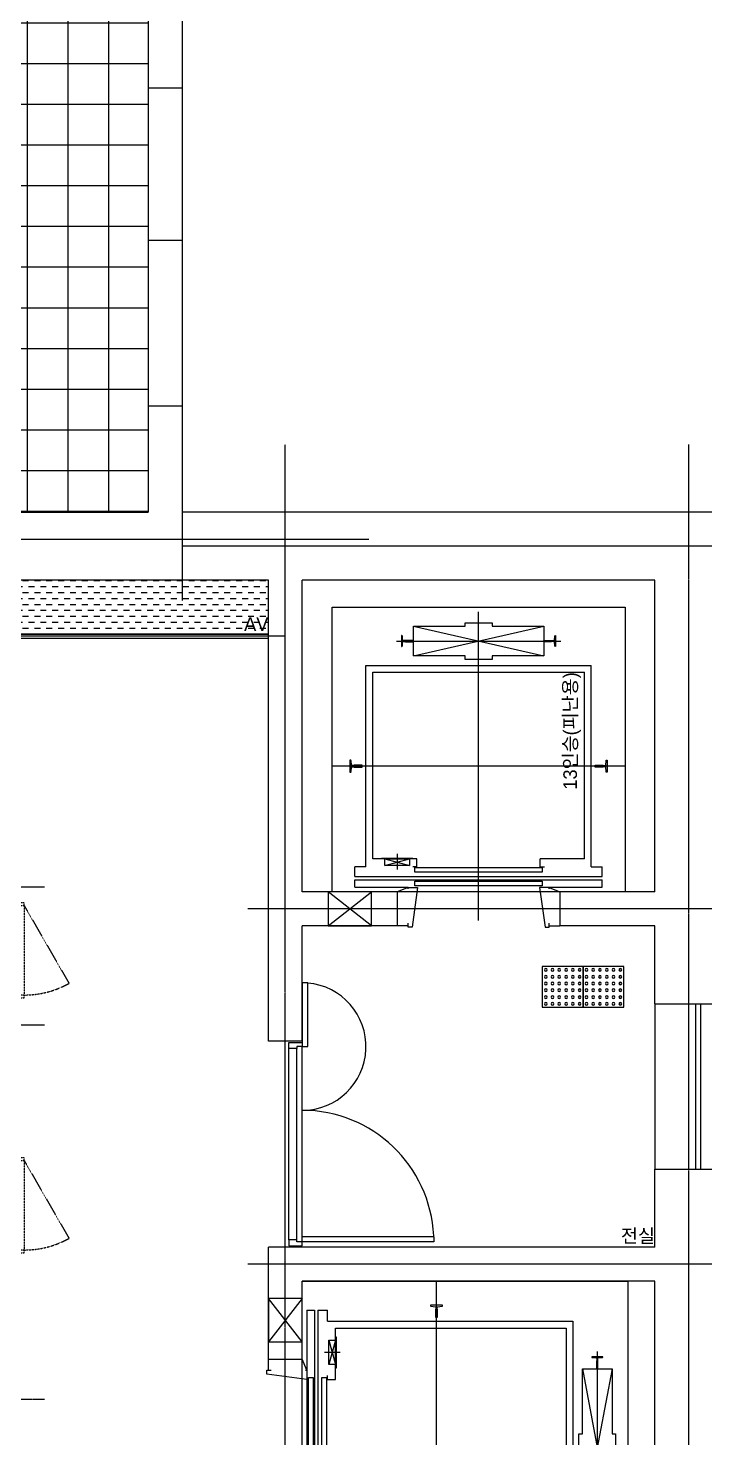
# Model space of a CAD drawing. Header units: millimetres. Extents: x 18456 to 179493, y -203649 to 469211.
# Drawn here: x 116809 to 121797, y -28956 to -18562 of the extents above; entities that cross this region are included whole.
import ezdxf

# ---------------------------------------------------------------- set-up
doc = ezdxf.new("R2010")
doc.units = ezdxf.units.MM
doc.linetypes.add('X-평면도(기본형)$0$CEN', pattern=[52.5, 50, -1, 0.5, -1])
doc.linetypes.add('X-평면도(기본형)$0$HID', pattern=[2.8, 1.8, -1])
for name, color, linetype, true_color in [('X-평면도(기본형)$0$40HAT', 9, 'Continuous', 0x808080), ('X-평면도(기본형)$0$4ELE', 4, 'Continuous', 0x00ffff), ('X-평면도(기본형)$0$A-DOOR', 4, 'Continuous', 0x00ffff), ('X-평면도(기본형)$0$CEN', 1, 'X-평면도(기본형)$0$CEN', 0xff0000), ('X-평면도(기본형)$0$DEFPOINTS-1', 7, 'Continuous', 0x262f4c), ('X-평면도(기본형)$0$DEFTXT', 7, 'Continuous', 0x7fdfff), ('X-평면도(기본형)$0$ELEV', 9, 'Continuous', 0x808080), ('X-평면도(기본형)$0$NON', 6, 'Continuous', 0xff00ff), ('X-평면도(기본형)$0$STL', 4, 'Continuous', 0x00ffff), ('X-평면도(기본형)$0$TIL', 5, 'Continuous', 0x0000ff), ('X-평면도(기본형)$0$TILE', 7, 'Continuous', 0xc0c0c0), ('X-평면도(기본형)$0$W1', 2, 'Continuous', 0xffff00), ('X-평면도(기본형)$0$설비OPEN', 9, 'Continuous', 0x808080)]:
    doc.layers.add(name, color=color, linetype=linetype, true_color=true_color)
doc.styles.add('맑은 고딕 Regular', font='')
doc.styles.get('맑은 고딕 Regular').set_extended_font_data('M+39D80 怨좊뵓')

# ---------------------------------------------------------------- blocks, each defined once
blk = doc.blocks.new('X-평면도(기본형)$0$jjbl')
at = {"layer": 'X-평면도(기본형)$0$TILE'}
blk.add_lwpolyline([(300, 300), (300, 0), (0, 0), (0, 300)], close=True, dxfattribs=at)
for centre in [(25, 275), (25, 225), (75, 275), (75, 225), (125, 275), (125, 225), (175, 275), (175, 225), (225, 275), (225, 225), (275, 275), (275, 225), (25, 175), (25, 125), (75, 175), (75, 125), (125, 175), (125, 125), (175, 175), (175, 125), (225, 175), (225, 125), (275, 175), (275, 125), (25, 75), (25, 25), (75, 75), (75, 25), (125, 75), (125, 25), (175, 75), (175, 25), (225, 75), (225, 25), (275, 75), (275, 25)]:
    blk.add_circle(centre, 10, dxfattribs=at)
blk = doc.blocks.new('X-평면도(기본형)$0$evj')
at = {"xscale": -1, "rotation": 180}
for p in [(300, 600), (300, 300)]:
    blk.add_blockref('X-평면도(기본형)$0$jjbl', p, dxfattribs=at)
blk = doc.blocks.new('X-평면도(기본형)$0$PSD700_2')
at = {"layer": 'X-평면도(기본형)$0$STL', "color": 5, "linetype": 'X-평면도(기본형)$0$HID', "true_color": 0x0000ff}
blk.add_line((-330, 30), (244, 361), dxfattribs=at)
for points in [[(-330, 0), (-330, 30), (-350, 30), (-350, 0)], [(-330, 0), (-330, 30), (330, 30), (330, 0)], [(350, 0), (350, 30), (330, 30), (330, 0)]]:
    blk.add_lwpolyline(points, close=True, dxfattribs=at)
blk.add_arc((-350, 30), 680, 0, 29.1574, dxfattribs=at)
blk = doc.blocks.new('X-평면도(기본형)$0$ev16x2k')
at = {"layer": 'X-평면도(기본형)$0$DEFPOINTS-1'}
blk.add_lwpolyline([(-1225, 2525), (3575, 2525), (3575, 125), (-1225, 125)], close=True, dxfattribs=at)
at = {"layer": 'X-평면도(기본형)$0$ELEV', "color": 1, "true_color": 0xff0000}
for p, q in [((0, -85), (0, 2515)), ((2350, -85), (2350, 2515)), ((-706, 2300), (706, 2300)), ((1644, 2300), (3056, 2300)), ((3575, 1115), (-1220, 1115))]:
    blk.add_line(p, q, dxfattribs=at)
at = {"layer": 'X-평면도(기본형)$0$ELEV'}
for p, q in [((-580, 2190), (580, 2410)), ((-580, 2410), (580, 2190)), ((1770, 2190), (2930, 2410)), ((1770, 2410), (2930, 2190)), ((-666, 2340), (-668, 2340)), ((-668, 2340), (-668, 2260)), ((-660, 2307), (-662, 2336)), ((-662, 2264), (-660, 2293)), ((-639, 2304), (-656, 2304)), ((-656, 2296), (-639, 2296)), ((-581, 2305), (-638, 2305)), ((-638, 2295), (-581, 2295)), ((-580, 2304), (-581, 2305)), ((-581, 2295), (-580, 2296)), ((-580, 2296), (-580, 2304)), ((580, 2304), (581, 2305)), ((580, 2296), (580, 2304)), ((581, 2295), (580, 2296)), ((581, 2305), (638, 2305)), ((638, 2295), (581, 2295)), ((639, 2304), (656, 2304)), ((656, 2296), (639, 2296)), ((660, 2307), (662, 2336)), ((662, 2264), (660, 2293)), ((666, 2340), (668, 2340)), ((668, 2340), (668, 2260)), ((1684, 2340), (1682, 2340)), ((1682, 2340), (1682, 2260)), ((1690, 2307), (1688, 2336)), ((1688, 2264), (1690, 2293)), ((1711, 2304), (1694, 2304)), ((1694, 2296), (1711, 2296)), ((1769, 2305), (1712, 2305)), ((1712, 2295), (1769, 2295)), ((1770, 2304), (1769, 2305)), ((1769, 2295), (1770, 2296)), ((1770, 2296), (1770, 2304)), ((2930, 2304), (2931, 2305)), ((2930, 2296), (2930, 2304)), ((2931, 2295), (2930, 2296)), ((2931, 2305), (2988, 2305)), ((2988, 2295), (2931, 2295)), ((2989, 2304), (3006, 2304)), ((3006, 2296), (2989, 2296)), ((3010, 2307), (3012, 2336)), ((3012, 2264), (3010, 2293)), ((3016, 2340), (3018, 2340)), ((3018, 2340), (3018, 2260)), ((-668, 2260), (-666, 2260)), ((668, 2260), (666, 2260)), ((1682, 2260), (1684, 2260)), ((3018, 2260), (3016, 2260)), ((-930, 310), (-930, 2120)), ((-930, 2120), (930, 2120)), ((930, 310), (930, 2120)), ((1420, 310), (1420, 2120)), ((1420, 2120), (3280, 2120)), ((3280, 310), (3280, 2120)), ((-880, 370), (-880, 2070)), ((-880, 2070), (880, 2070)), ((880, 370), (880, 2070)), ((1470, 370), (1470, 2070)), ((1470, 2070), (3230, 2070)), ((3230, 370), (3230, 2070)), ((-1044, 1160), (-1048, 1160)), ((-1048, 1160), (-1048, 1071)), ((-1037, 1123), (-1040, 1156)), ((1037, 1123), (1040, 1156)), ((1044, 1160), (1048, 1160)), ((1048, 1160), (1048, 1071)), ((1306, 1160), (1302, 1160)), ((1302, 1160), (1302, 1071)), ((1313, 1123), (1310, 1156)), ((3387, 1123), (3390, 1156)), ((3394, 1160), (3398, 1160)), ((3398, 1160), (3398, 1071)), ((-1048, 1071), (-1044, 1071)), ((-1040, 1074), (-1037, 1107)), ((-1021, 1120), (-1033, 1120)), ((-1033, 1110), (-1021, 1110)), ((-960, 1123), (-1018, 1123)), ((-1018, 1107), (-960, 1107)), ((-959, 1122), (-960, 1123)), ((-960, 1107), (-959, 1108)), ((-959, 1108), (-959, 1122)), ((959, 1122), (960, 1123)), ((959, 1108), (959, 1122)), ((960, 1107), (959, 1108)), ((960, 1123), (1018, 1123)), ((1018, 1107), (960, 1107)), ((1021, 1120), (1033, 1120)), ((1033, 1110), (1021, 1110)), ((1040, 1074), (1037, 1107)), ((1048, 1071), (1044, 1071)), ((1302, 1071), (1306, 1071)), ((1310, 1074), (1313, 1107)), ((1329, 1120), (1317, 1120)), ((1317, 1110), (1329, 1110)), ((1390, 1123), (1332, 1123)), ((1332, 1107), (1390, 1107)), ((1391, 1122), (1390, 1123)), ((1390, 1107), (1391, 1108)), ((1391, 1108), (1391, 1122)), ((3309, 1122), (3310, 1123)), ((3309, 1108), (3309, 1122)), ((3310, 1107), (3309, 1108)), ((3310, 1123), (3368, 1123)), ((3368, 1107), (3310, 1107)), ((3371, 1120), (3383, 1120)), ((3383, 1110), (3371, 1110)), ((3390, 1074), (3387, 1107)), ((3398, 1071), (3394, 1071)), ((-500, 370), (-880, 370)), ((-790, 370), (-610, 320)), ((-790, 320), (-610, 370)), ((-500, 310), (-500, 370)), ((880, 370), (500, 370)), ((500, 310), (500, 370)), ((1850, 370), (1470, 370)), ((1560, 370), (1740, 320)), ((1560, 320), (1740, 370)), ((1850, 310), (1850, 370)), ((3230, 370), (2850, 370)), ((2850, 310), (2850, 370)), ((-930, 310), (-1012, 310)), ((-1012, 240), (-1012, 310)), ((-1012, 240), (1012, 240)), ((-1012, 215), (1012, 215)), ((-1012, 160), (-1012, 215)), ((-500, 310), (-530, 310)), ((500, 310), (530, 310)), ((930, 310), (1012, 310)), ((1012, 240), (1012, 310)), ((1012, 160), (1012, 215)), ((1420, 310), (1338, 310)), ((1338, 240), (1338, 310)), ((1338, 240), (3362, 240)), ((1338, 215), (3362, 215)), ((1338, 160), (1338, 215)), ((1850, 310), (1820, 310)), ((2850, 310), (2880, 310)), ((3280, 310), (3362, 310)), ((3362, 240), (3362, 310)), ((3362, 160), (3362, 215)), ((-1012, 160), (-515, 160)), ((-500, 158), (500, 158)), ((515, 160), (1012, 160)), ((1338, 160), (1835, 160)), ((1850, 158), (2850, 158)), ((2865, 160), (3362, 160))]:
    blk.add_line(p, q, dxfattribs=at)
at = {"layer": 'X-평면도(기본형)$0$ELEV', "color": 1, "ltscale": 0.01, "true_color": 0xff0000}
for p, q in [((-700, 405), (-700, 290)), ((1650, 405), (1650, 290))]:
    blk.add_line(p, q, dxfattribs=at)
at = {"layer": 'X-평면도(기본형)$0$ELEV', "color": 18, "true_color": 0x000000}
for p, q in [((-570, 158), (-650, 125)), ((570, 158), (650, 125)), ((1780, 158), (1700, 125)), ((2920, 158), (3000, 125)), ((-570, -125), (-650, -125)), ((570, -125), (650, -125)), ((1780, -125), (1700, -125)), ((2920, -125), (3000, -125))]:
    blk.add_line(p, q, dxfattribs=at)
at = {"layer": 'X-평면도(기본형)$0$ELEV'}
for points in [[(100, 2435), (100, 2410), (580, 2410), (580, 2190), (100, 2190), (100, 2165), (-100, 2165), (-100, 2190), (-580, 2190), (-580, 2410), (-100, 2410), (-100, 2435)], [(2450, 2435), (2450, 2410), (2930, 2410), (2930, 2190), (2450, 2190), (2450, 2165), (2250, 2165), (2250, 2190), (1770, 2190), (1770, 2410), (2250, 2410), (2250, 2435)], [(-815, 375), (-585, 375), (-585, 370), (-815, 370)], [(-790, 370), (-610, 370), (-610, 320), (-790, 320)], [(1535, 375), (1765, 375), (1765, 370), (1535, 370)], [(1560, 370), (1740, 370), (1740, 320), (1560, 320)], [(515, 270), (-515, 270), (-515, 305), (515, 305)], [(2865, 270), (1835, 270), (1835, 305), (2865, 305)], [(515, 170), (-515, 170), (-515, 205), (515, 205)], [(2865, 170), (1835, 170), (1835, 205), (2865, 205)]]:
    blk.add_lwpolyline(points, close=True, dxfattribs=at)
at = {"layer": 'X-평면도(기본형)$0$ELEV', "color": 4, "true_color": 0x00ffff}
for points in [[(-570, 148), (-570, 158), (-570, 156), (-570, 158), (-500, 158), (-540, -135), (-570, -135), (-570, -105)], [(570, 148), (570, 158), (570, 156), (570, 158), (500, 158), (540, -135), (570, -135), (570, -105)], [(1780, 148), (1780, 158), (1780, 156), (1780, 158), (1850, 158), (1810, -135), (1780, -135), (1780, -105)], [(2920, 148), (2920, 158), (2920, 156), (2920, 158), (2850, 158), (2890, -135), (2920, -135), (2920, -105)]]:
    blk.add_lwpolyline(points, dxfattribs=at)
at = {"layer": 'X-평면도(기본형)$0$ELEV'}
for centre, radius, start, end in [((-666, 2336), 4, 3.9452, 90), ((639, 2305), 1.2, 180, 270), ((639, 2295), 1.2, 90, 180), ((656, 2308), 4, 270, 356.0548), ((656, 2292), 4, 3.9452, 90), ((1684, 2336), 4, 3.9452, 90), ((2989, 2305), 1.2, 180, 270), ((2989, 2295), 1.2, 90, 180), ((3006, 2308), 4, 270, 356.0548), ((3006, 2292), 4, 3.9452, 90), ((-666, 2264), 4, 270, 356.0548), ((1684, 2264), 4, 270, 356.0548), ((-1044, 1155), 4, 4.316, 90), ((1306, 1155), 4, 4.316, 90), ((-1044, 1075), 4, 270, 355.684), ((1021, 1123), 3.2, 179.1117, 270), ((1021, 1107), 3.25, 90.8883, 180), ((1033, 1124), 4, 270, 355.684), ((1033, 1106), 4, 4.316, 90), ((1306, 1075), 4, 270, 355.684), ((3371, 1123), 3.2, 179.1117, 270), ((3371, 1107), 3.25, 90.8883, 180), ((3383, 1124), 4, 270, 355.684), ((3383, 1106), 4, 4.316, 90)]:
    blk.add_arc(centre, radius, start, end, dxfattribs=at)
at = {"layer": 'X-평면도(기본형)$0$ELEV', "extrusion": (0, 0, -1)}
for centre, radius, start, end in [((656, 2308), 4, 270, 356.0548), ((656, 2292), 4, 3.9452, 90), ((639, 2305), 1.2, 180, 270), ((639, 2295), 1.2, 90, 180), ((-666, 2336), 4, 3.9452, 90), ((-1694, 2308), 4, 270, 356.0548), ((-1694, 2292), 4, 3.9452, 90), ((-1711, 2305), 1.2, 180, 270), ((-1711, 2295), 1.2, 90, 180), ((-3016, 2336), 4, 3.9452, 90), ((-666, 2264), 4, 270, 356.0548), ((-3016, 2264), 4, 270, 356.0548), ((-1044, 1155), 4, 4.316, 90), ((-3394, 1155), 4, 4.316, 90), ((1033, 1124), 4, 270, 355.684), ((1033, 1106), 4, 4.316, 90), ((1021, 1123), 3.2, 179.1117, 270), ((1021, 1107), 3.25, 90.8883, 180), ((-1044, 1075), 4, 270, 355.684), ((-1317, 1124), 4, 270, 355.684), ((-1317, 1106), 4, 4.316, 90), ((-1329, 1123), 3.2, 179.1117, 270), ((-1329, 1107), 3.25, 90.8883, 180), ((-3394, 1075), 4, 270, 355.684)]:
    blk.add_arc(centre, radius, start, end, dxfattribs=at)
at = {"layer": 'X-평면도(기본형)$0$DEFTXT', "char_height": 100, "width": 2039.13, "attachment_point": 9, "rotation": 90, "style": '맑은 고딕 Regular'}
for insert in [(855, 2070), (3205, 2070)]:
    blk.add_mtext('16인승(비상용)', dxfattribs=dict(at, insert=insert))
blk = doc.blocks.new('X-평면도(기본형)$0$ev13k')
at = {"layer": 'X-평면도(기본형)$0$DEFPOINTS-1'}
blk.add_lwpolyline([(-1080, 2225), (1080, 2225), (1080, 125), (-1080, 125)], close=True, dxfattribs=at)
at = {"layer": 'X-평면도(기본형)$0$ELEV', "color": 1, "true_color": 0xff0000}
for p, q in [((0, -85), (0, 2190)), ((-606, 1975), (606, 1975)), ((1080, 1053), (-1080, 1053))]:
    blk.add_line(p, q, dxfattribs=at)
at = {"layer": 'X-평면도(기본형)$0$ELEV'}
for p, q in [((-480, 1865), (480, 2085)), ((-480, 2085), (480, 1865)), ((-566, 2015), (-568, 2015)), ((-568, 2015), (-568, 1935)), ((-560, 1982), (-562, 2011)), ((-539, 1979), (-556, 1979)), ((-481, 1980), (-538, 1980)), ((-480, 1979), (-481, 1980)), ((-480, 1971), (-480, 1979)), ((480, 1979), (481, 1980)), ((480, 1971), (480, 1979)), ((481, 1980), (538, 1980)), ((539, 1979), (556, 1979)), ((560, 1982), (562, 2011)), ((566, 2015), (568, 2015)), ((568, 2015), (568, 1935)), ((-568, 1935), (-566, 1935)), ((-562, 1939), (-560, 1968)), ((-556, 1971), (-539, 1971)), ((-538, 1970), (-481, 1970)), ((-481, 1970), (-480, 1971)), ((481, 1970), (480, 1971)), ((538, 1970), (481, 1970)), ((556, 1971), (539, 1971)), ((562, 1939), (560, 1968)), ((568, 1935), (566, 1935)), ((-830, 310), (-830, 1795)), ((-830, 1795), (830, 1795)), ((830, 310), (830, 1795)), ((-780, 370), (-780, 1745)), ((-780, 1745), (780, 1745)), ((780, 370), (780, 1745)), ((-944, 1097), (-948, 1097)), ((-948, 1097), (-948, 1008)), ((-937, 1061), (-940, 1093)), ((-940, 1012), (-937, 1044)), ((-921, 1057), (-933, 1057)), ((-933, 1048), (-921, 1048)), ((-860, 1060), (-918, 1060)), ((-918, 1045), (-860, 1045)), ((-859, 1059), (-860, 1060)), ((-860, 1045), (-859, 1046)), ((-859, 1046), (-859, 1059)), ((859, 1059), (860, 1060)), ((859, 1046), (859, 1059)), ((860, 1045), (859, 1046)), ((860, 1060), (918, 1060)), ((918, 1045), (860, 1045)), ((921, 1057), (933, 1057)), ((933, 1048), (921, 1048)), ((937, 1061), (940, 1093)), ((940, 1012), (937, 1044)), ((944, 1097), (948, 1097)), ((948, 1097), (948, 1008)), ((-948, 1008), (-944, 1008)), ((948, 1008), (944, 1008)), ((-455, 370), (-780, 370)), ((-690, 370), (-510, 320)), ((-690, 320), (-510, 370)), ((-455, 310), (-455, 370)), ((780, 370), (455, 370)), ((455, 310), (455, 370)), ((-830, 310), (-912, 310)), ((-912, 240), (-912, 310)), ((-912, 240), (912, 240)), ((-912, 215), (912, 215)), ((-912, 160), (-912, 215)), ((-455, 310), (-485, 310)), ((455, 310), (485, 310)), ((830, 310), (912, 310)), ((912, 240), (912, 310)), ((912, 160), (912, 215)), ((-912, 160), (-520, 160)), ((520, 160), (912, 160))]:
    blk.add_line(p, q, dxfattribs=at)
at = {"layer": 'X-평면도(기본형)$0$ELEV', "color": 1, "ltscale": 0.01, "true_color": 0xff0000}
blk.add_line((-600, 405), (-600, 290), dxfattribs=at)
at = {"layer": 'X-평면도(기본형)$0$ELEV', "color": 18, "true_color": 0x000000}
for p, q in [((-520, 158), (-600, 125)), ((520, 158), (600, 125)), ((-520, -125), (-600, -125)), ((520, -125), (600, -125))]:
    blk.add_line(p, q, dxfattribs=at)
at = {"layer": 'X-평면도(기본형)$0$ELEV'}
for points in [[(100, 2110), (100, 2085), (480, 2085), (480, 1865), (100, 1865), (100, 1840), (-100, 1840), (-100, 1865), (-480, 1865), (-480, 2085), (-100, 2085), (-100, 2110)], [(-715, 375), (-485, 375), (-485, 370), (-715, 370)], [(-690, 370), (-510, 370), (-510, 320), (-690, 320)], [(470, 270), (-470, 270), (-470, 305), (470, 305)], [(470, 170), (-470, 170), (-470, 205), (470, 205)]]:
    blk.add_lwpolyline(points, close=True, dxfattribs=at)
at = {"layer": 'X-평면도(기본형)$0$ELEV', "color": 4, "true_color": 0x00ffff}
for points in [[(-520, 148), (-520, 158), (-520, 156), (-520, 158), (-450, 158), (-490, -135), (-520, -135), (-520, -105)], [(520, 148), (520, 158), (520, 156), (520, 158), (450, 158), (490, -135), (520, -135), (520, -105)]]:
    blk.add_lwpolyline(points, dxfattribs=at)
at = {"layer": 'X-평면도(기본형)$0$ELEV'}
for centre, radius, start, end in [((-566, 2011), 4, 3.9452, 90), ((539, 1980), 1.2, 180, 270), ((556, 1983), 4, 270, 356.0548), ((-566, 1939), 4, 270, 356.0548), ((539, 1970), 1.2, 90, 180), ((556, 1967), 4, 3.9452, 90), ((-944, 1093), 4, 4.316, 90), ((921, 1060), 3.2, 179.1117, 270), ((921, 1045), 3.25, 90.8883, 180), ((933, 1061), 4, 270, 355.684), ((933, 1044), 4, 4.316, 90), ((-944, 1012), 4, 270, 355.684)]:
    blk.add_arc(centre, radius, start, end, dxfattribs=at)
at = {"layer": 'X-평면도(기본형)$0$ELEV', "extrusion": (0, 0, -1)}
for centre, radius, start, end in [((556, 1983), 4, 270, 356.0548), ((539, 1980), 1.2, 180, 270), ((-566, 2011), 4, 3.9452, 90), ((556, 1967), 4, 3.9452, 90), ((539, 1970), 1.2, 90, 180), ((-566, 1939), 4, 270, 356.0548), ((933, 1061), 4, 270, 355.684), ((933, 1044), 4, 4.316, 90), ((921, 1060), 3.2, 179.1117, 270), ((921, 1045), 3.25, 90.8883, 180), ((-944, 1093), 4, 4.316, 90), ((-944, 1012), 4, 270, 355.684)]:
    blk.add_arc(centre, radius, start, end, dxfattribs=at)
at = {"layer": 'X-평면도(기본형)$0$DEFTXT', "insert": (755, 1745), "char_height": 100, "width": 2039.13, "attachment_point": 9, "rotation": 90, "style": '맑은 고딕 Regular'}
blk.add_mtext('13인승(피난용)', dxfattribs=at)

msp = doc.modelspace()

# ---------------------------------------------------------------- hatches: boundary and pattern name
at = {"layer": 'X-평면도(기본형)$0$TIL'}
h = msp.add_hatch(dxfattribs=at)
h.set_pattern_fill('H3', color=256, scale=300, angle=45, style=0, pattern_type=2)
h.set_pattern_definition([(360, (-770897.08, 237076.72), (2e-13, 300), []), (90, (-770897.08, 237076.72), (-300, 9e-14), [])])
h.paths.add_polyline_path([(116344, -15271), (116544, -15271), (116544, -15471), (116344, -15471), (116344, -15801), (116384, -15801), (116384, -17236), (116269, -17236), (116269, -18756), (116384, -18756), (116384, -22131), (117694, -22131), (117694, -16736), (118069, -16736), (118069, -15271), (117164, -15271), (117164, -14211), (117409, -14211), (117409, -12036), (116969, -12036), (116969, -12636), (116761, -12636), (116761, -12686), (116649, -12686), (116649, -13506), (116761, -13506), (116761, -13556), (116969, -13556), (116969, -14051), (116344, -14051)], flags=0)
at = {"layer": 'X-평면도(기본형)$0$설비OPEN'}
h = msp.add_hatch(dxfattribs=at)
h.set_pattern_fill('DASH', color=256, scale=350, style=0, pattern_type=2)
h.set_pattern_definition([(0, (-162883.12, -176635.57), (43.75, 43.75), [43.75, -43.75])])
h.paths.add_polyline_path([(115709, -23031), (118579, -23031), (118579, -22631), (115709, -22631)], flags=0)

# ---------------------------------------------------------------- linework, layer by layer
at = {"color": 6, "true_color": 0xff00ff}
for p, q in [((119019, -24931), (119019, -25181)), ((119339, -24931), (119019, -24931)), ((119339, -25181), (119019, -24931)), ((119019, -25181), (119339, -24931)), ((119339, -25181), (119339, -24931)), ((119019, -25181), (119339, -25181)), ((118579, -27928), (118579, -28248)), ((118829, -27928), (118579, -27928)), ((118829, -27928), (118579, -28248)), ((118829, -28248), (118579, -27928)), ((118829, -28248), (118829, -27928)), ((118579, -28248), (118829, -28248))]:
    msp.add_line(p, q, dxfattribs=at)
at = {"layer": 'X-평면도(기본형)$0$4ELE'}
for p, q in [((117694, -17181), (117694, -19001)), ((117944, -17181), (117944, -19001)), ((117694, -20126), (117694, -21346)), ((117944, -20126), (117944, -21346)), ((121429, -25756), (121429, -26976))]:
    msp.add_line(p, q, dxfattribs=at)
at = {"layer": 'X-평면도(기본형)$0$A-DOOR', "color": 8, "true_color": 0x808080}
for p, q in [((118729, -27496), (118729, -26086)), ((118789, -27496), (118789, -26086)), ((118829, -27511), (118829, -26071))]:
    msp.add_line(p, q, dxfattribs=at)
at = {"layer": 'X-평면도(기본형)$0$A-DOOR'}
for points in [[(118829, -25601), (118829, -26071), (118869, -26071), (118869, -25601)], [(118729, -26086), (118729, -26041), (118829, -26041), (118829, -26071), (118789, -26071), (118789, -26086)], [(118729, -27496), (118729, -27541), (118829, -27541), (118829, -27511), (118789, -27511), (118789, -27496)], [(119799, -27511), (118829, -27511), (118829, -27471), (119799, -27471)]]:
    msp.add_lwpolyline(points, close=True, dxfattribs=at)
at = {"layer": 'X-평면도(기본형)$0$A-DOOR', "color": 8, "true_color": 0x808080}
for centre, radius, start, end in [((118829, -26071), 470, 270, 85.1179), ((118829, -27511), 970, 2.6352, 90)]:
    msp.add_arc(centre, radius, start, end, dxfattribs=at)
at = {"layer": 'X-평면도(기본형)$0$CEN'}
for p, q in [((118704, -33811), (118704, -21631)), ((121679, -31286), (121679, -21631)), ((117944, -22131), (117944, -22781)), ((115409, -22331), (119319, -22331)), ((122429, -22381), (117944, -22381)), ((118704, -23046), (115409, -23046)), ((116929, -24896), (115409, -24896)), ((122429, -25056), (118429, -25056)), ((115409, -25911), (116929, -25911)), ((122429, -27676), (118429, -27676)), ((115584, -28671), (116929, -28671))]:
    msp.add_line(p, q, dxfattribs=at)
at = {"layer": 'X-평면도(기본형)$0$NON'}
for p, q in [((121729, -25756), (121729, -26976)), ((121764, -25756), (121764, -26976))]:
    msp.add_line(p, q, dxfattribs=at)
at = {"layer": 'X-평면도(기본형)$0$STL'}
for p, q in [((118579, -23031), (115709, -23031)), ((118579, -23061), (115709, -23061))]:
    msp.add_line(p, q, dxfattribs=at)
at = {"layer": 'X-평면도(기본형)$0$W1'}
for p, q in [((117694, -19001), (117944, -19001)), ((117694, -19001), (117694, -20126)), ((117944, -19001), (117944, -20126)), ((117694, -20126), (117944, -20126)), ((117694, -21346), (117944, -21346)), ((117694, -21346), (117694, -22131)), ((117944, -21346), (117944, -22131)), ((115209, -22131), (117694, -22131)), ((121929, -22131), (117944, -22131)), ((118579, -22631), (115709, -22631)), ((118579, -26031), (118579, -22631)), ((118829, -24931), (118829, -22631)), ((121429, -22631), (118829, -22631)), ((121429, -24931), (121429, -22631)), ((119529, -24931), (118829, -24931)), ((119529, -24931), (119529, -25181)), ((120729, -24931), (120729, -25181)), ((121429, -24931), (120729, -24931)), ((118829, -26031), (118829, -25181)), ((119529, -25181), (118829, -25181)), ((121429, -25181), (120729, -25181)), ((121429, -25756), (121429, -25181)), ((121429, -25756), (121929, -25756)), ((118829, -26031), (118579, -26031)), ((121429, -26976), (121929, -26976)), ((121429, -27551), (121429, -26976)), ((118579, -28376), (118579, -27551)), ((121429, -27551), (118579, -27551)), ((118829, -28376), (118829, -27801)), ((121429, -27801), (118829, -27801)), ((121429, -33511), (121429, -27801)), ((118579, -28376), (118829, -28376))]:
    msp.add_line(p, q, dxfattribs=at)
at = {"layer": 'X-평면도(기본형)$0$설비OPEN'}
msp.add_lwpolyline([(115709, -23031), (118579, -23031), (118579, -22631), (115709, -22631)], close=True, dxfattribs=at)

# ---------------------------------------------------------------- block references
msp.add_blockref('X-평면도(기본형)$0$ev13k', (120129, -25056))
at = {"rotation": 270}
msp.add_blockref('X-평면도(기본형)$0$ev16x2k', (118704, -29026), dxfattribs=at)
at = {"layer": 'X-평면도(기본형)$0$40HAT', "rotation": 270}
msp.add_blockref('X-평면도(기본형)$0$evj', (120599, -25181), dxfattribs=at)
at = {"layer": 'X-평면도(기본형)$0$A-DOOR', "rotation": 270}
for p in [(116749, -25361), (116749, -27241)]:
    msp.add_blockref('X-평면도(기본형)$0$PSD700_2', p, dxfattribs=at)

# ---------------------------------------------------------------- texts
at = {"layer": 'X-평면도(기본형)$0$DEFTXT', "char_height": 100, "attachment_point": 9, "style": '맑은 고딕 Regular'}
for s, insert, width in [('AV', (118579, -23006), 556.52), ('전실', (121429, -27526), 735.87)]:
    msp.add_mtext(s, dxfattribs=dict(at, insert=insert, width=width))

doc.saveas('drawing.dxf')
